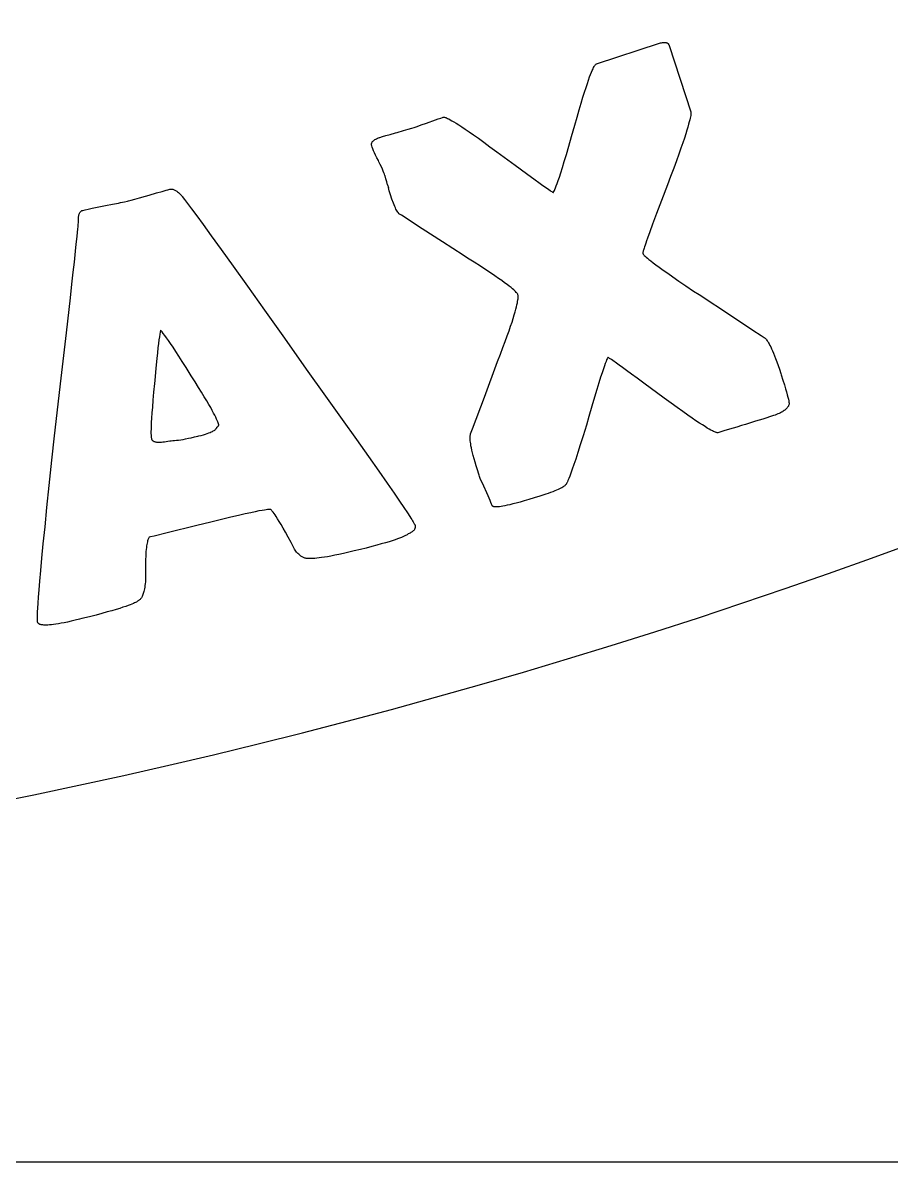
# Model space of a CAD drawing. Header units: inches. Extents: x -1316 to -504, y 751 to 1208.
# Drawn here: x -1045.91 to -1014.79, y 751.21 to 792.04 of the extents above; entities that cross this region are included whole.
import ezdxf

# ---------------------------------------------------------------- set-up
doc = ezdxf.new("R2010")
doc.units = ezdxf.units.IN
doc.header["$MEASUREMENT"] = 0
doc.linetypes.add('Continuous2', pattern=[0])
for name, color, linetype in [('68343 AND 68344 CARRIAGE AND ARM PLATE', 1, 'Continuous'), ('68351 TABLE', 1, 'Continuous'), ('STOCK OUTLINE', 1, 'Continuous')]:
    doc.layers.add(name, color=color, linetype=linetype)

msp = doc.modelspace()

# ---------------------------------------------------------------- linework, layer by layer
at = {"layer": '68343 AND 68344 CARRIAGE AND ARM PLATE', "color": 3, "linetype": 'Continuous2', "lineweight": -3, "true_color": 0x00ff00}
for p, q in [((-1025.355, 790.569), (-1023.097, 791.304)), ((-1023.097, 791.304), (-1023.06, 791.315)), ((-1023.06, 791.315), (-1023.026, 791.324)), ((-1023.026, 791.324), (-1022.996, 791.33)), ((-1022.996, 791.33), (-1022.967, 791.334)), ((-1022.967, 791.334), (-1022.942, 791.336)), ((-1022.942, 791.336), (-1022.918, 791.337)), ((-1022.918, 791.337), (-1022.897, 791.335)), ((-1022.897, 791.335), (-1022.877, 791.333)), ((-1022.877, 791.333), (-1022.859, 791.329)), ((-1022.859, 791.329), (-1022.843, 791.323)), ((-1022.843, 791.323), (-1022.828, 791.317)), ((-1022.828, 791.317), (-1022.815, 791.309)), ((-1022.815, 791.309), (-1022.803, 791.3)), ((-1022.803, 791.3), (-1022.791, 791.29)), ((-1022.791, 791.29), (-1022.781, 791.279)), ((-1022.781, 791.279), (-1022.772, 791.266)), ((-1022.772, 791.266), (-1022.764, 791.252)), ((-1022.764, 791.252), (-1022.757, 791.237)), ((-1022.757, 791.237), (-1022.751, 791.221)), ((-1022.751, 791.221), (-1021.979, 788.85)), ((-1025.506, 790.333), (-1025.481, 790.388)), ((-1025.481, 790.388), (-1025.459, 790.433)), ((-1025.459, 790.433), (-1025.439, 790.47)), ((-1025.439, 790.47), (-1025.422, 790.499)), ((-1025.422, 790.499), (-1025.406, 790.522)), ((-1025.406, 790.522), (-1025.393, 790.539)), ((-1025.393, 790.539), (-1025.381, 790.551)), ((-1025.381, 790.551), (-1025.37, 790.56)), ((-1025.37, 790.56), (-1025.361, 790.566)), ((-1025.361, 790.566), (-1025.355, 790.569)), ((-1025.683, 789.863), (-1025.64, 789.988)), ((-1025.64, 789.988), (-1025.601, 790.096)), ((-1025.601, 790.096), (-1025.566, 790.189)), ((-1025.566, 790.189), (-1025.535, 790.267)), ((-1025.535, 790.267), (-1025.506, 790.333)), ((-1025.841, 789.37), (-1025.784, 789.556)), ((-1025.784, 789.556), (-1025.731, 789.72)), ((-1025.731, 789.72), (-1025.683, 789.863)), ((-1025.974, 788.924), (-1025.905, 789.16)), ((-1025.905, 789.16), (-1025.841, 789.37)), ((-1026.05, 788.661), (-1025.974, 788.924)), ((-1021.981, 788.717), (-1021.988, 788.674)), ((-1021.976, 788.753), (-1021.981, 788.717)), ((-1021.979, 788.85), (-1021.976, 788.839)), ((-1021.976, 788.839), (-1021.974, 788.824)), ((-1021.974, 788.782), (-1021.976, 788.753)), ((-1021.974, 788.824), (-1021.973, 788.806)), ((-1021.973, 788.806), (-1021.974, 788.782)), ((-1031.884, 788.292), (-1031.779, 788.327)), ((-1031.779, 788.327), (-1031.637, 788.376)), ((-1031.637, 788.376), (-1031.449, 788.443)), ((-1031.449, 788.443), (-1031.13, 788.558)), ((-1031.13, 788.558), (-1031.024, 788.596)), ((-1031.024, 788.596), (-1030.937, 788.626)), ((-1030.937, 788.626), (-1030.872, 788.649)), ((-1030.872, 788.649), (-1030.846, 788.657)), ((-1030.846, 788.657), (-1030.838, 788.659)), ((-1030.838, 788.659), (-1030.828, 788.66)), ((-1030.828, 788.66), (-1030.816, 788.658)), ((-1030.816, 788.658), (-1030.8, 788.655)), ((-1030.8, 788.655), (-1030.78, 788.65)), ((-1030.78, 788.65), (-1030.756, 788.642)), ((-1030.756, 788.642), (-1030.726, 788.63)), ((-1030.726, 788.63), (-1030.69, 788.613)), ((-1030.69, 788.613), (-1030.647, 788.592)), ((-1030.647, 788.592), (-1030.596, 788.565)), ((-1030.596, 788.565), (-1030.536, 788.531)), ((-1030.536, 788.531), (-1030.466, 788.49)), ((-1030.466, 788.49), (-1030.385, 788.44)), ((-1030.385, 788.44), (-1030.292, 788.381)), ((-1030.292, 788.381), (-1030.184, 788.311)), ((-1030.184, 788.311), (-1030.062, 788.229)), ((-1026.249, 787.959), (-1026.133, 788.367)), ((-1026.133, 788.367), (-1026.05, 788.661)), ((-1022.082, 788.303), (-1022.117, 788.189)), ((-1022.054, 788.402), (-1022.082, 788.303)), ((-1022.031, 788.487), (-1022.054, 788.402)), ((-1022.012, 788.56), (-1022.031, 788.487)), ((-1021.998, 788.622), (-1022.012, 788.56)), ((-1021.988, 788.674), (-1021.998, 788.622)), ((-1033.238, 787.884), (-1033.205, 787.899)), ((-1033.205, 787.899), (-1033.169, 787.913)), ((-1033.169, 787.913), (-1033.128, 787.928)), ((-1033.128, 787.928), (-1033.116, 787.932)), ((-1033.116, 787.932), (-1033.025, 787.961)), ((-1033.025, 787.961), (-1032.905, 787.997)), ((-1032.905, 787.997), (-1032.751, 788.041)), ((-1032.751, 788.041), (-1032.558, 788.096)), ((-1032.558, 788.096), (-1032.497, 788.113)), ((-1032.497, 788.113), (-1032.276, 788.175)), ((-1032.276, 788.175), (-1032.103, 788.225)), ((-1032.103, 788.225), (-1031.972, 788.264)), ((-1031.972, 788.264), (-1031.884, 788.292)), ((-1030.062, 788.229), (-1029.923, 788.134)), ((-1029.923, 788.134), (-1029.766, 788.025)), ((-1029.766, 788.025), (-1029.59, 787.901)), ((-1029.59, 787.901), (-1029.393, 787.759)), ((-1026.348, 787.619), (-1026.249, 787.959)), ((-1022.207, 787.909), (-1022.264, 787.74)), ((-1022.158, 788.058), (-1022.207, 787.909)), ((-1022.117, 788.189), (-1022.158, 788.058)), ((-1033.417, 787.681), (-1033.416, 787.697)), ((-1033.415, 787.665), (-1033.417, 787.681)), ((-1033.416, 787.697), (-1033.414, 787.711)), ((-1033.413, 787.649), (-1033.415, 787.665)), ((-1033.414, 787.711), (-1033.411, 787.726)), ((-1033.408, 787.632), (-1033.413, 787.649)), ((-1033.411, 787.726), (-1033.405, 787.741)), ((-1033.406, 787.628), (-1033.408, 787.632)), ((-1033.389, 787.578), (-1033.406, 787.628)), ((-1033.405, 787.741), (-1033.398, 787.755)), ((-1033.398, 787.755), (-1033.39, 787.769)), ((-1033.39, 787.769), (-1033.379, 787.783)), ((-1033.367, 787.521), (-1033.389, 787.578)), ((-1033.379, 787.783), (-1033.367, 787.798)), ((-1033.367, 787.798), (-1033.352, 787.812)), ((-1033.341, 787.456), (-1033.367, 787.521)), ((-1033.352, 787.812), (-1033.335, 787.826)), ((-1033.335, 787.826), (-1033.315, 787.841)), ((-1033.315, 787.841), (-1033.293, 787.855)), ((-1033.293, 787.855), (-1033.267, 787.87)), ((-1033.267, 787.87), (-1033.238, 787.884)), ((-1029.393, 787.759), (-1029.172, 787.599)), ((-1029.172, 787.599), (-1028.928, 787.42)), ((-1026.435, 787.323), (-1026.348, 787.619)), ((-1022.33, 787.55), (-1022.405, 787.336)), ((-1022.264, 787.74), (-1022.33, 787.55)), ((-1033.308, 787.382), (-1033.341, 787.456)), ((-1033.27, 787.299), (-1033.308, 787.382)), ((-1033.225, 787.205), (-1033.27, 787.299)), ((-1033.172, 787.1), (-1033.225, 787.205)), ((-1033.15, 787.057), (-1033.172, 787.1)), ((-1028.928, 787.42), (-1028.275, 786.937)), ((-1026.511, 787.069), (-1026.435, 787.323)), ((-1022.492, 787.096), (-1022.59, 786.829)), ((-1022.405, 787.336), (-1022.492, 787.096)), ((-1033.102, 786.96), (-1033.15, 787.057)), ((-1033.061, 786.873), (-1033.102, 786.96)), ((-1033.026, 786.796), (-1033.061, 786.873)), ((-1032.997, 786.727), (-1033.026, 786.796)), ((-1032.972, 786.667), (-1032.997, 786.727)), ((-1032.952, 786.614), (-1032.972, 786.667)), ((-1028.275, 786.937), (-1027.862, 786.634)), ((-1026.686, 786.512), (-1026.636, 786.667)), ((-1026.636, 786.667), (-1026.578, 786.851)), ((-1026.578, 786.851), (-1026.511, 787.069)), ((-1022.59, 786.829), (-1022.701, 786.533)), ((-1032.936, 786.567), (-1032.952, 786.614)), ((-1032.936, 786.567), (-1032.93, 786.549)), ((-1032.899, 786.445), (-1032.93, 786.549)), ((-1032.869, 786.341), (-1032.899, 786.445)), ((-1032.841, 786.236), (-1032.869, 786.341)), ((-1027.862, 786.634), (-1027.549, 786.406)), ((-1027.549, 786.406), (-1027.428, 786.318)), ((-1027.428, 786.318), (-1027.324, 786.244)), ((-1026.798, 786.192), (-1026.766, 786.278)), ((-1026.766, 786.278), (-1026.729, 786.383)), ((-1026.729, 786.383), (-1026.686, 786.512)), ((-1022.701, 786.533), (-1022.813, 786.237)), ((-1041.519, 785.827), (-1041.383, 785.867)), ((-1041.383, 785.867), (-1041.125, 785.942)), ((-1041.125, 785.942), (-1040.925, 785.999)), ((-1040.925, 785.999), (-1040.771, 786.041)), ((-1040.771, 786.041), (-1040.715, 786.056)), ((-1040.715, 786.056), (-1040.647, 786.074)), ((-1040.647, 786.074), (-1040.629, 786.077)), ((-1040.629, 786.077), (-1040.61, 786.079)), ((-1040.61, 786.079), (-1040.592, 786.08)), ((-1040.592, 786.08), (-1040.572, 786.079)), ((-1040.572, 786.079), (-1040.553, 786.076)), ((-1040.553, 786.076), (-1040.532, 786.072)), ((-1040.532, 786.072), (-1040.511, 786.065)), ((-1040.511, 786.065), (-1040.49, 786.057)), ((-1040.49, 786.057), (-1040.467, 786.047)), ((-1040.467, 786.047), (-1040.444, 786.035)), ((-1040.444, 786.035), (-1040.419, 786.02)), ((-1040.419, 786.02), (-1040.394, 786.003)), ((-1040.394, 786.003), (-1040.367, 785.983)), ((-1040.367, 785.983), (-1040.34, 785.961)), ((-1040.34, 785.961), (-1040.311, 785.935)), ((-1040.311, 785.935), (-1040.281, 785.906)), ((-1040.281, 785.906), (-1040.25, 785.873)), ((-1040.25, 785.873), (-1040.217, 785.837)), ((-1032.841, 786.236), (-1032.815, 786.131)), ((-1032.78, 786.019), (-1032.815, 786.131)), ((-1032.733, 785.871), (-1032.78, 786.019)), ((-1032.684, 785.723), (-1032.733, 785.871)), ((-1027.324, 786.244), (-1027.176, 786.139)), ((-1027.176, 786.139), (-1027.113, 786.095)), ((-1027.113, 786.095), (-1027.062, 786.06)), ((-1027.062, 786.06), (-1027.02, 786.031)), ((-1027.02, 786.031), (-1026.988, 786.01)), ((-1026.988, 786.01), (-1026.962, 785.993)), ((-1026.962, 785.993), (-1026.943, 785.981)), ((-1026.943, 785.981), (-1026.928, 785.972)), ((-1026.928, 785.972), (-1026.918, 785.967)), ((-1026.918, 785.967), (-1026.911, 785.963)), ((-1026.911, 785.963), (-1026.906, 785.961)), ((-1026.906, 785.961), (-1026.904, 785.961)), ((-1026.904, 785.961), (-1026.902, 785.961)), ((-1026.902, 785.961), (-1026.892, 785.976)), ((-1026.892, 785.976), (-1026.879, 785.998)), ((-1026.879, 785.998), (-1026.864, 786.029)), ((-1026.864, 786.029), (-1026.846, 786.07)), ((-1026.846, 786.07), (-1026.824, 786.124)), ((-1026.824, 786.124), (-1026.798, 786.192)), ((-1022.813, 786.237), (-1023.03, 785.666)), ((-1043.244, 785.431), (-1043.013, 785.476)), ((-1043.013, 785.476), (-1042.95, 785.488)), ((-1042.95, 785.488), (-1042.694, 785.537)), ((-1042.694, 785.537), (-1042.489, 785.578)), ((-1042.489, 785.578), (-1042.408, 785.595)), ((-1042.408, 785.595), (-1042.266, 785.626)), ((-1042.266, 785.626), (-1042.16, 785.651)), ((-1042.16, 785.651), (-1042.128, 785.659)), ((-1042.128, 785.659), (-1042.028, 785.684)), ((-1042.028, 785.684), (-1041.897, 785.719)), ((-1041.897, 785.719), (-1041.73, 785.766)), ((-1041.73, 785.766), (-1041.519, 785.827)), ((-1040.217, 785.837), (-1040.197, 785.813)), ((-1040.197, 785.813), (-1040.116, 785.709)), ((-1040.116, 785.709), (-1040.008, 785.565)), ((-1040.008, 785.565), (-1039.865, 785.374)), ((-1032.634, 785.575), (-1032.684, 785.723)), ((-1032.609, 785.514), (-1032.634, 785.575)), ((-1032.586, 785.46), (-1032.609, 785.514)), ((-1032.564, 785.411), (-1032.586, 785.46)), ((-1023.03, 785.666), (-1023.205, 785.2)), ((-1043.92, 785.02), (-1043.917, 785.059)), ((-1043.917, 785.059), (-1043.913, 785.094)), ((-1043.913, 785.094), (-1043.908, 785.126)), ((-1043.908, 785.126), (-1043.901, 785.155)), ((-1043.901, 785.155), (-1043.894, 785.18)), ((-1043.894, 785.18), (-1043.885, 785.203)), ((-1043.885, 785.203), (-1043.876, 785.223)), ((-1043.876, 785.223), (-1043.867, 785.241)), ((-1043.867, 785.241), (-1043.856, 785.256)), ((-1043.856, 785.256), (-1043.845, 785.27)), ((-1043.845, 785.27), (-1043.834, 785.282)), ((-1043.834, 785.282), (-1043.822, 785.292)), ((-1043.822, 785.292), (-1043.809, 785.301)), ((-1043.809, 785.301), (-1043.795, 785.308)), ((-1043.795, 785.308), (-1043.781, 785.314)), ((-1043.781, 785.314), (-1043.767, 785.318)), ((-1043.767, 785.318), (-1043.684, 785.338)), ((-1043.684, 785.338), (-1043.572, 785.363)), ((-1043.572, 785.363), (-1043.428, 785.394)), ((-1043.428, 785.394), (-1043.244, 785.431)), ((-1039.865, 785.374), (-1039.681, 785.124)), ((-1039.681, 785.124), (-1039.449, 784.806)), ((-1032.542, 785.366), (-1032.564, 785.411)), ((-1032.52, 785.326), (-1032.542, 785.366)), ((-1032.498, 785.289), (-1032.52, 785.326)), ((-1032.477, 785.255), (-1032.498, 785.289)), ((-1032.456, 785.225), (-1032.477, 785.255)), ((-1032.435, 785.198), (-1032.456, 785.225)), ((-1032.345, 785.14), (-1032.435, 785.198)), ((-1031.608, 784.661), (-1032.345, 785.14)), ((-1023.205, 785.2), (-1023.345, 784.825)), ((-1043.952, 784.531), (-1043.941, 784.647)), ((-1043.941, 784.647), (-1043.932, 784.737)), ((-1043.932, 784.737), (-1043.926, 784.806)), ((-1043.926, 784.806), (-1043.921, 784.877)), ((-1043.922, 784.977), (-1043.92, 785.02)), ((-1043.922, 784.929), (-1043.922, 784.977)), ((-1043.921, 784.877), (-1043.922, 784.929)), ((-1039.449, 784.806), (-1039.16, 784.408)), ((-1030.87, 784.185), (-1031.608, 784.661)), ((-1023.345, 784.825), (-1023.445, 784.551)), ((-1043.986, 784.204), (-1043.967, 784.385)), ((-1043.967, 784.385), (-1043.952, 784.531)), ((-1039.16, 784.408), (-1038.806, 783.916)), ((-1023.562, 784.224), (-1023.59, 784.143)), ((-1023.53, 784.317), (-1023.562, 784.224)), ((-1023.445, 784.551), (-1023.53, 784.317)), ((-1044.066, 783.462), (-1044.009, 783.984)), ((-1044.009, 783.984), (-1043.986, 784.204)), ((-1038.806, 783.916), (-1038.377, 783.318)), ((-1030.131, 783.709), (-1030.87, 784.185)), ((-1023.695, 783.808), (-1023.697, 783.797)), ((-1023.692, 783.821), (-1023.695, 783.808)), ((-1023.688, 783.839), (-1023.692, 783.821)), ((-1023.682, 783.862), (-1023.688, 783.839)), ((-1023.674, 783.89), (-1023.682, 783.862)), ((-1023.663, 783.924), (-1023.674, 783.89)), ((-1023.65, 783.966), (-1023.663, 783.924)), ((-1023.634, 784.015), (-1023.65, 783.966)), ((-1023.614, 784.074), (-1023.634, 784.015)), ((-1023.59, 784.143), (-1023.614, 784.074)), ((-1044.106, 783.099), (-1044.066, 783.462)), ((-1029.974, 783.61), (-1030.131, 783.709)), ((-1029.734, 783.456), (-1029.974, 783.61)), ((-1029.518, 783.317), (-1029.734, 783.456)), ((-1023.698, 783.79), (-1023.699, 783.784)), ((-1023.699, 783.784), (-1023.699, 783.781)), ((-1023.699, 783.781), (-1023.698, 783.778)), ((-1023.697, 783.797), (-1023.698, 783.79)), ((-1023.698, 783.778), (-1023.694, 783.769)), ((-1023.694, 783.769), (-1023.688, 783.758)), ((-1023.688, 783.758), (-1023.678, 783.744)), ((-1023.678, 783.744), (-1023.663, 783.726)), ((-1023.663, 783.726), (-1023.642, 783.704)), ((-1023.642, 783.704), (-1023.615, 783.677)), ((-1023.615, 783.677), (-1023.579, 783.645)), ((-1023.579, 783.645), (-1023.534, 783.606)), ((-1023.534, 783.606), (-1023.478, 783.559)), ((-1023.478, 783.559), (-1023.409, 783.504)), ((-1023.409, 783.504), (-1023.325, 783.439)), ((-1023.325, 783.439), (-1023.225, 783.364)), ((-1044.154, 782.675), (-1044.106, 783.099)), ((-1038.377, 783.318), (-1037.864, 782.599)), ((-1029.325, 783.191), (-1029.518, 783.317)), ((-1029.153, 783.077), (-1029.325, 783.191)), ((-1029.001, 782.974), (-1029.153, 783.077)), ((-1023.225, 783.364), (-1023.106, 783.277)), ((-1023.106, 783.277), (-1022.966, 783.176)), ((-1022.966, 783.176), (-1022.804, 783.062)), ((-1022.804, 783.062), (-1022.616, 782.931)), ((-1044.209, 782.183), (-1044.154, 782.675)), ((-1037.864, 782.599), (-1037.254, 781.743)), ((-1028.867, 782.882), (-1029.001, 782.974)), ((-1028.75, 782.8), (-1028.867, 782.882)), ((-1028.648, 782.726), (-1028.75, 782.8)), ((-1028.56, 782.661), (-1028.648, 782.726)), ((-1028.484, 782.603), (-1028.56, 782.661)), ((-1028.419, 782.552), (-1028.484, 782.603)), ((-1022.616, 782.931), (-1022.4, 782.783)), ((-1022.4, 782.783), (-1022.154, 782.616)), ((-1022.154, 782.616), (-1021.875, 782.428)), ((-1044.352, 780.932), (-1044.209, 782.183)), ((-1028.365, 782.507), (-1028.419, 782.552)), ((-1028.32, 782.468), (-1028.365, 782.507)), ((-1028.283, 782.434), (-1028.32, 782.468)), ((-1028.253, 782.405), (-1028.283, 782.434)), ((-1028.229, 782.38), (-1028.253, 782.405)), ((-1028.211, 782.358), (-1028.229, 782.38)), ((-1028.196, 782.34), (-1028.211, 782.358)), ((-1028.186, 782.324), (-1028.196, 782.34)), ((-1028.179, 782.311), (-1028.186, 782.324)), ((-1028.175, 782.3), (-1028.179, 782.311)), ((-1028.171, 782.287), (-1028.175, 782.3)), ((-1028.168, 782.269), (-1028.171, 782.287)), ((-1028.165, 782.246), (-1028.168, 782.269)), ((-1028.168, 782.151), (-1028.165, 782.188)), ((-1028.164, 782.22), (-1028.165, 782.246)), ((-1028.165, 782.188), (-1028.164, 782.22)), ((-1021.875, 782.428), (-1021.682, 782.3)), ((-1021.682, 782.3), (-1020.517, 781.535)), ((-1028.271, 781.677), (-1028.245, 781.773)), ((-1028.245, 781.773), (-1028.223, 781.858)), ((-1028.223, 781.858), (-1028.205, 781.933)), ((-1028.205, 781.933), (-1028.191, 781.999)), ((-1028.191, 781.999), (-1028.181, 782.057)), ((-1028.181, 782.057), (-1028.173, 782.107)), ((-1028.173, 782.107), (-1028.168, 782.151)), ((-1037.254, 781.743), (-1036.537, 780.733)), ((-1028.383, 781.314), (-1028.34, 781.448)), ((-1028.34, 781.448), (-1028.303, 781.569)), ((-1028.303, 781.569), (-1028.271, 781.677)), ((-1020.517, 781.535), (-1019.75, 781.031)), ((-1040.989, 780.959), (-1041.003, 780.88)), ((-1040.976, 781.025), (-1040.989, 780.959)), ((-1040.965, 781.012), (-1040.976, 781.025)), ((-1040.924, 780.964), (-1040.965, 781.012)), ((-1040.878, 780.905), (-1040.924, 780.964)), ((-1028.554, 780.82), (-1028.49, 781.001)), ((-1028.49, 781.001), (-1028.433, 781.166)), ((-1028.433, 781.166), (-1028.383, 781.314)), ((-1019.75, 781.031), (-1019.459, 780.839)), ((-1044.539, 779.306), (-1044.352, 780.932)), ((-1041.053, 780.543), (-1041.071, 780.39)), ((-1041.035, 780.674), (-1041.053, 780.543)), ((-1041.019, 780.786), (-1041.035, 780.674)), ((-1041.003, 780.88), (-1041.019, 780.786)), ((-1040.825, 780.835), (-1040.878, 780.905)), ((-1040.764, 780.752), (-1040.825, 780.835)), ((-1040.695, 780.655), (-1040.764, 780.752)), ((-1040.617, 780.542), (-1040.695, 780.655)), ((-1040.529, 780.412), (-1040.617, 780.542)), ((-1036.537, 780.733), (-1035.756, 779.63)), ((-1028.708, 780.404), (-1028.626, 780.621)), ((-1028.626, 780.621), (-1028.554, 780.82)), ((-1019.459, 780.839), (-1019.379, 780.786)), ((-1019.379, 780.786), (-1019.344, 780.762)), ((-1019.344, 780.762), (-1019.33, 780.751)), ((-1019.33, 780.751), (-1019.314, 780.738)), ((-1019.314, 780.738), (-1019.298, 780.721)), ((-1019.298, 780.721), (-1019.28, 780.701)), ((-1019.28, 780.701), (-1019.261, 780.677)), ((-1019.261, 780.677), (-1019.24, 780.649)), ((-1019.24, 780.649), (-1019.219, 780.616)), ((-1019.219, 780.616), (-1019.195, 780.577)), ((-1019.195, 780.577), (-1019.17, 780.532)), ((-1041.091, 780.214), (-1041.113, 780.012)), ((-1041.071, 780.39), (-1041.091, 780.214)), ((-1040.43, 780.262), (-1040.529, 780.412)), ((-1040.32, 780.092), (-1040.43, 780.262)), ((-1028.899, 779.906), (-1028.799, 780.165)), ((-1028.799, 780.165), (-1028.708, 780.404)), ((-1019.17, 780.532), (-1019.143, 780.481)), ((-1019.143, 780.481), (-1019.114, 780.423)), ((-1019.114, 780.423), (-1019.083, 780.358)), ((-1019.083, 780.358), (-1019.05, 780.284)), ((-1019.05, 780.284), (-1019.015, 780.201)), ((-1019.015, 780.201), (-1018.978, 780.108)), ((-1041.136, 779.781), (-1041.16, 779.519)), ((-1041.113, 780.012), (-1041.136, 779.781)), ((-1040.198, 779.9), (-1040.32, 780.092)), ((-1040.062, 779.683), (-1040.198, 779.9)), ((-1029.374, 778.63), (-1028.899, 779.906)), ((-1025.072, 779.747), (-1025.11, 779.637)), ((-1025.04, 779.835), (-1025.072, 779.747)), ((-1025.013, 779.905), (-1025.04, 779.835)), ((-1024.992, 779.958), (-1025.013, 779.905)), ((-1024.974, 779.998), (-1024.992, 779.958)), ((-1024.96, 780.027), (-1024.974, 779.998)), ((-1024.948, 780.048), (-1024.96, 780.027)), ((-1024.946, 780.047), (-1024.948, 780.048)), ((-1024.944, 780.046), (-1024.946, 780.047)), ((-1024.938, 780.043), (-1024.944, 780.046)), ((-1024.928, 780.038), (-1024.938, 780.043)), ((-1024.914, 780.029), (-1024.928, 780.038)), ((-1024.893, 780.015), (-1024.914, 780.029)), ((-1024.863, 779.996), (-1024.893, 780.015)), ((-1024.824, 779.969), (-1024.863, 779.996)), ((-1024.772, 779.933), (-1024.824, 779.969)), ((-1024.642, 779.84), (-1024.772, 779.933)), ((-1024.543, 779.77), (-1024.642, 779.84)), ((-1024.423, 779.683), (-1024.543, 779.77)), ((-1018.978, 780.108), (-1018.938, 780.005)), ((-1018.938, 780.005), (-1018.896, 779.891)), ((-1018.896, 779.891), (-1018.851, 779.765)), ((-1018.851, 779.765), (-1018.803, 779.626)), ((-1041.16, 779.519), (-1041.185, 779.223)), ((-1039.918, 779.45), (-1040.062, 779.683)), ((-1039.877, 779.387), (-1039.918, 779.45)), ((-1039.74, 779.172), (-1039.877, 779.387)), ((-1035.756, 779.63), (-1035.064, 778.662)), ((-1025.208, 779.337), (-1025.27, 779.14)), ((-1025.155, 779.502), (-1025.208, 779.337)), ((-1025.11, 779.637), (-1025.155, 779.502)), ((-1024.277, 779.578), (-1024.423, 779.683)), ((-1024.104, 779.452), (-1024.277, 779.578)), ((-1023.9, 779.302), (-1024.104, 779.452)), ((-1018.803, 779.626), (-1018.752, 779.474)), ((-1018.752, 779.474), (-1018.735, 779.424)), ((-1018.735, 779.424), (-1018.674, 779.232)), ((-1044.779, 777.238), (-1044.539, 779.306)), ((-1041.194, 779.119), (-1041.225, 778.798)), ((-1041.185, 779.223), (-1041.194, 779.119)), ((-1039.617, 778.977), (-1039.74, 779.172)), ((-1039.507, 778.8), (-1039.617, 778.977)), ((-1025.27, 779.14), (-1025.342, 778.905)), ((-1023.66, 779.127), (-1023.9, 779.302)), ((-1022.929, 778.588), (-1023.66, 779.127)), ((-1018.674, 779.232), (-1018.622, 779.067)), ((-1018.622, 779.067), (-1018.58, 778.925)), ((-1018.58, 778.925), (-1018.547, 778.81)), ((-1041.25, 778.517), (-1041.271, 778.272)), ((-1041.225, 778.798), (-1041.25, 778.517)), ((-1039.409, 778.64), (-1039.507, 778.8)), ((-1039.323, 778.496), (-1039.409, 778.64)), ((-1035.064, 778.662), (-1034.467, 777.825)), ((-1029.797, 777.493), (-1029.374, 778.63)), ((-1025.425, 778.628), (-1025.52, 778.305)), ((-1025.342, 778.905), (-1025.425, 778.628)), ((-1022.683, 778.408), (-1022.929, 778.588)), ((-1018.547, 778.81), (-1018.519, 778.707)), ((-1018.519, 778.707), (-1018.497, 778.621)), ((-1018.497, 778.621), (-1018.481, 778.55)), ((-1018.481, 778.55), (-1018.469, 778.492)), ((-1041.271, 778.272), (-1041.287, 778.06)), ((-1039.247, 778.367), (-1039.323, 778.496)), ((-1039.181, 778.251), (-1039.247, 778.367)), ((-1039.124, 778.148), (-1039.181, 778.251)), ((-1039.075, 778.056), (-1039.124, 778.148)), ((-1025.52, 778.305), (-1025.629, 777.931)), ((-1022.462, 778.249), (-1022.683, 778.408)), ((-1022.264, 778.108), (-1022.462, 778.249)), ((-1022.087, 777.983), (-1022.264, 778.108)), ((-1018.693, 778.104), (-1018.728, 778.084)), ((-1018.661, 778.124), (-1018.693, 778.104)), ((-1018.632, 778.144), (-1018.661, 778.124)), ((-1018.605, 778.164), (-1018.632, 778.144)), ((-1018.581, 778.184), (-1018.605, 778.164)), ((-1018.559, 778.205), (-1018.581, 778.184)), ((-1018.539, 778.225), (-1018.559, 778.205)), ((-1018.521, 778.245), (-1018.539, 778.225)), ((-1018.506, 778.266), (-1018.521, 778.245)), ((-1018.492, 778.286), (-1018.506, 778.266)), ((-1018.48, 778.307), (-1018.492, 778.286)), ((-1018.47, 778.328), (-1018.48, 778.307)), ((-1018.461, 778.349), (-1018.47, 778.328)), ((-1018.469, 778.492), (-1018.461, 778.445)), ((-1018.461, 778.445), (-1018.456, 778.408)), ((-1018.454, 778.37), (-1018.461, 778.349)), ((-1018.456, 778.408), (-1018.454, 778.38)), ((-1018.454, 778.38), (-1018.454, 778.37)), ((-1041.309, 777.723), (-1041.315, 777.592)), ((-1041.3, 777.878), (-1041.309, 777.723)), ((-1041.287, 778.06), (-1041.3, 777.878)), ((-1039.033, 777.976), (-1039.075, 778.056)), ((-1038.998, 777.905), (-1039.033, 777.976)), ((-1038.969, 777.842), (-1038.998, 777.905)), ((-1038.945, 777.788), (-1038.969, 777.842)), ((-1038.926, 777.741), (-1038.945, 777.788)), ((-1038.912, 777.701), (-1038.926, 777.741)), ((-1038.9, 777.667), (-1038.912, 777.701)), ((-1034.467, 777.825), (-1033.956, 777.106)), ((-1025.629, 777.931), (-1025.719, 777.618)), ((-1021.93, 777.874), (-1022.087, 777.983)), ((-1021.791, 777.779), (-1021.93, 777.874)), ((-1021.668, 777.698), (-1021.791, 777.779)), ((-1021.56, 777.628), (-1021.668, 777.698)), ((-1019.805, 777.714), (-1019.91, 777.68)), ((-1019.657, 777.76), (-1019.805, 777.714)), ((-1019.393, 777.842), (-1019.657, 777.76)), ((-1019.01, 777.966), (-1019.393, 777.842)), ((-1018.955, 777.985), (-1019.01, 777.966)), ((-1018.902, 778.004), (-1018.955, 777.985)), ((-1018.853, 778.024), (-1018.902, 778.004)), ((-1018.808, 778.044), (-1018.853, 778.024)), ((-1018.767, 778.064), (-1018.808, 778.044)), ((-1018.728, 778.084), (-1018.767, 778.064)), ((-1041.319, 777.482), (-1041.32, 777.392)), ((-1041.32, 777.392), (-1041.32, 777.318)), ((-1041.32, 777.318), (-1041.318, 777.259)), ((-1041.315, 777.592), (-1041.319, 777.482)), ((-1039.521, 777.257), (-1039.441, 777.279)), ((-1039.441, 777.279), (-1039.37, 777.301)), ((-1039.37, 777.301), (-1039.306, 777.321)), ((-1039.306, 777.321), (-1039.25, 777.341)), ((-1039.25, 777.341), (-1039.201, 777.36)), ((-1039.201, 777.36), (-1039.158, 777.379)), ((-1039.158, 777.379), (-1039.121, 777.397)), ((-1039.121, 777.397), (-1039.089, 777.414)), ((-1039.089, 777.414), (-1039.062, 777.43)), ((-1039.062, 777.43), (-1039.038, 777.445)), ((-1039.038, 777.445), (-1039.019, 777.46)), ((-1039.019, 777.46), (-1039.003, 777.474)), ((-1039.003, 777.474), (-1038.99, 777.488)), ((-1038.99, 777.488), (-1038.98, 777.501)), ((-1038.98, 777.501), (-1038.972, 777.514)), ((-1038.972, 777.514), (-1038.966, 777.526)), ((-1038.966, 777.526), (-1038.963, 777.538)), ((-1038.963, 777.538), (-1038.96, 777.549)), ((-1038.96, 777.554), (-1038.94, 777.565)), ((-1038.96, 777.549), (-1038.96, 777.554)), ((-1038.94, 777.565), (-1038.925, 777.576)), ((-1038.925, 777.576), (-1038.913, 777.586)), ((-1038.913, 777.586), (-1038.904, 777.596)), ((-1038.904, 777.596), (-1038.898, 777.605)), ((-1038.892, 777.638), (-1038.9, 777.667)), ((-1038.898, 777.605), (-1038.894, 777.613)), ((-1038.894, 777.613), (-1038.891, 777.621)), ((-1038.892, 777.637), (-1038.892, 777.638)), ((-1038.891, 777.629), (-1038.892, 777.637)), ((-1038.891, 777.621), (-1038.891, 777.629)), ((-1029.88, 777.249), (-1029.876, 777.274)), ((-1029.876, 777.274), (-1029.871, 777.294)), ((-1029.871, 777.294), (-1029.866, 777.31)), ((-1029.866, 777.31), (-1029.797, 777.493)), ((-1025.719, 777.618), (-1025.834, 777.244)), ((-1021.466, 777.568), (-1021.56, 777.628)), ((-1021.385, 777.518), (-1021.466, 777.568)), ((-1021.314, 777.477), (-1021.385, 777.518)), ((-1021.254, 777.443), (-1021.314, 777.477)), ((-1021.203, 777.416), (-1021.254, 777.443)), ((-1021.16, 777.395), (-1021.203, 777.416)), ((-1021.124, 777.379), (-1021.16, 777.395)), ((-1021.094, 777.367), (-1021.124, 777.379)), ((-1021.07, 777.358), (-1021.094, 777.367)), ((-1021.05, 777.353), (-1021.07, 777.358)), ((-1021.034, 777.35), (-1021.05, 777.353)), ((-1021.022, 777.349), (-1021.034, 777.35)), ((-1021.012, 777.349), (-1021.022, 777.349)), ((-1021.004, 777.351), (-1021.012, 777.349)), ((-1020.933, 777.374), (-1021.004, 777.351)), ((-1020.791, 777.417), (-1020.933, 777.374)), ((-1020.677, 777.451), (-1020.791, 777.417)), ((-1020.458, 777.515), (-1020.677, 777.451)), ((-1020.332, 777.551), (-1020.458, 777.515)), ((-1020.155, 777.604), (-1020.332, 777.551)), ((-1020.016, 777.646), (-1020.155, 777.604)), ((-1019.91, 777.68), (-1020.016, 777.646)), ((-1044.871, 776.371), (-1044.779, 777.238)), ((-1041.318, 777.259), (-1041.315, 777.213)), ((-1041.315, 777.213), (-1041.311, 777.177)), ((-1041.311, 777.177), (-1041.306, 777.15)), ((-1041.306, 777.15), (-1041.304, 777.138)), ((-1041.304, 777.138), (-1041.299, 777.124)), ((-1041.299, 777.124), (-1041.294, 777.11)), ((-1041.294, 777.11), (-1041.286, 777.098)), ((-1041.286, 777.098), (-1041.278, 777.086)), ((-1041.278, 777.086), (-1041.268, 777.076)), ((-1041.268, 777.076), (-1041.257, 777.065)), ((-1041.257, 777.065), (-1041.244, 777.056)), ((-1041.244, 777.056), (-1041.229, 777.048)), ((-1041.229, 777.048), (-1041.213, 777.04)), ((-1041.213, 777.04), (-1041.194, 777.033)), ((-1041.194, 777.033), (-1041.173, 777.027)), ((-1041.173, 777.027), (-1041.149, 777.021)), ((-1041.149, 777.021), (-1041.123, 777.017)), ((-1041.123, 777.017), (-1041.093, 777.014)), ((-1041.093, 777.014), (-1041.061, 777.013)), ((-1041.061, 777.013), (-1041.024, 777.012)), ((-1041.024, 777.012), (-1040.984, 777.014)), ((-1040.984, 777.014), (-1040.94, 777.017)), ((-1040.94, 777.017), (-1040.891, 777.022)), ((-1040.891, 777.022), (-1040.838, 777.029)), ((-1040.838, 777.029), (-1040.779, 777.039)), ((-1040.779, 777.039), (-1040.715, 777.051)), ((-1040.715, 777.051), (-1040.646, 777.065)), ((-1040.646, 777.065), (-1040.593, 777.066)), ((-1040.593, 777.066), (-1040.537, 777.069)), ((-1040.537, 777.069), (-1040.475, 777.074)), ((-1040.475, 777.074), (-1040.408, 777.08)), ((-1040.408, 777.08), (-1040.335, 777.089)), ((-1040.335, 777.089), (-1040.256, 777.1)), ((-1040.256, 777.1), (-1040.171, 777.114)), ((-1040.171, 777.114), (-1040.08, 777.13)), ((-1040.08, 777.13), (-1039.981, 777.15)), ((-1039.981, 777.15), (-1039.875, 777.172)), ((-1039.875, 777.172), (-1039.761, 777.198)), ((-1039.761, 777.198), (-1039.639, 777.227)), ((-1039.639, 777.227), (-1039.61, 777.234)), ((-1039.61, 777.234), (-1039.521, 777.257)), ((-1033.956, 777.106), (-1033.524, 776.494)), ((-1029.885, 777.189), (-1029.883, 777.221)), ((-1029.885, 777.152), (-1029.885, 777.189)), ((-1029.883, 777.11), (-1029.885, 777.152)), ((-1029.883, 777.221), (-1029.88, 777.249)), ((-1029.879, 777.063), (-1029.883, 777.11)), ((-1029.873, 777.009), (-1029.879, 777.063)), ((-1029.864, 776.949), (-1029.873, 777.009)), ((-1029.853, 776.882), (-1029.864, 776.949)), ((-1029.838, 776.808), (-1029.853, 776.882)), ((-1025.936, 776.92), (-1026.024, 776.642)), ((-1025.834, 777.244), (-1025.936, 776.92)), ((-1033.524, 776.494), (-1033.16, 775.977)), ((-1029.821, 776.725), (-1029.838, 776.808)), ((-1029.799, 776.633), (-1029.821, 776.725)), ((-1029.774, 776.532), (-1029.799, 776.633)), ((-1029.744, 776.421), (-1029.774, 776.532)), ((-1026.024, 776.642), (-1026.101, 776.407)), ((-1044.966, 775.464), (-1044.871, 776.371)), ((-1029.709, 776.299), (-1029.744, 776.421)), ((-1029.67, 776.165), (-1029.709, 776.299)), ((-1029.625, 776.02), (-1029.67, 776.165)), ((-1026.168, 776.208), (-1026.225, 776.043)), ((-1026.101, 776.407), (-1026.168, 776.208)), ((-1033.16, 775.977), (-1032.859, 775.546)), ((-1029.574, 775.861), (-1029.625, 776.02)), ((-1029.565, 775.836), (-1029.574, 775.861)), ((-1029.545, 775.779), (-1029.565, 775.836)), ((-1029.519, 775.712), (-1029.545, 775.779)), ((-1029.486, 775.632), (-1029.519, 775.712)), ((-1026.377, 775.641), (-1026.4, 775.588)), ((-1026.348, 775.709), (-1026.377, 775.641)), ((-1026.314, 775.797), (-1026.348, 775.709)), ((-1026.273, 775.907), (-1026.314, 775.797)), ((-1026.225, 776.043), (-1026.273, 775.907)), ((-1045.048, 774.669), (-1044.966, 775.464)), ((-1032.859, 775.546), (-1032.612, 775.19)), ((-1029.445, 775.54), (-1029.486, 775.632)), ((-1029.396, 775.432), (-1029.445, 775.54)), ((-1029.285, 775.196), (-1029.396, 775.432)), ((-1026.923, 775.235), (-1027.004, 775.206)), ((-1026.851, 775.263), (-1026.923, 775.235)), ((-1026.787, 775.289), (-1026.851, 775.263)), ((-1026.731, 775.314), (-1026.787, 775.289)), ((-1026.681, 775.338), (-1026.731, 775.314)), ((-1026.637, 775.36), (-1026.681, 775.338)), ((-1026.599, 775.381), (-1026.637, 775.36)), ((-1026.566, 775.401), (-1026.599, 775.381)), ((-1026.538, 775.419), (-1026.566, 775.401)), ((-1026.515, 775.437), (-1026.538, 775.419)), ((-1026.495, 775.453), (-1026.515, 775.437)), ((-1026.478, 775.469), (-1026.495, 775.453)), ((-1026.464, 775.483), (-1026.478, 775.469)), ((-1026.459, 775.488), (-1026.464, 775.483)), ((-1026.455, 775.492), (-1026.459, 775.488)), ((-1026.45, 775.497), (-1026.455, 775.492)), ((-1026.445, 775.504), (-1026.45, 775.497)), ((-1026.44, 775.513), (-1026.445, 775.504)), ((-1026.434, 775.523), (-1026.44, 775.513)), ((-1026.427, 775.535), (-1026.434, 775.523)), ((-1026.419, 775.55), (-1026.427, 775.535)), ((-1026.41, 775.568), (-1026.419, 775.55)), ((-1026.4, 775.588), (-1026.41, 775.568)), ((-1032.612, 775.19), (-1032.413, 774.9)), ((-1032.413, 774.9), (-1032.255, 774.668)), ((-1029.238, 775.093), (-1029.285, 775.196)), ((-1029.199, 775.003), (-1029.238, 775.093)), ((-1029.166, 774.924), (-1029.199, 775.003)), ((-1029.138, 774.855), (-1029.166, 774.924)), ((-1029.116, 774.795), (-1029.138, 774.855)), ((-1028.229, 774.83), (-1028.35, 774.799)), ((-1028.094, 774.867), (-1028.229, 774.83)), ((-1027.943, 774.909), (-1028.094, 774.867)), ((-1027.777, 774.959), (-1027.943, 774.909)), ((-1027.592, 775.015), (-1027.777, 774.959)), ((-1027.389, 775.079), (-1027.592, 775.015)), ((-1027.166, 775.15), (-1027.389, 775.079)), ((-1027.093, 775.174), (-1027.166, 775.15)), ((-1027.004, 775.206), (-1027.093, 775.174)), ((-1045.118, 773.974), (-1045.048, 774.669)), ((-1037.944, 774.442), (-1038.181, 774.388)), ((-1037.746, 774.486), (-1037.944, 774.442)), ((-1037.583, 774.52), (-1037.746, 774.486)), ((-1037.45, 774.547), (-1037.583, 774.52)), ((-1037.342, 774.567), (-1037.45, 774.547)), ((-1037.257, 774.582), (-1037.342, 774.567)), ((-1037.191, 774.592), (-1037.257, 774.582)), ((-1037.141, 774.598), (-1037.191, 774.592)), ((-1037.103, 774.602), (-1037.141, 774.598)), ((-1037.076, 774.603), (-1037.103, 774.602)), ((-1037.057, 774.603), (-1037.076, 774.603)), ((-1037.045, 774.602), (-1037.057, 774.603)), ((-1037.04, 774.6), (-1037.045, 774.602)), ((-1037.031, 774.595), (-1037.04, 774.6)), ((-1037.019, 774.587), (-1037.031, 774.595)), ((-1037.004, 774.575), (-1037.019, 774.587)), ((-1036.986, 774.557), (-1037.004, 774.575)), ((-1036.965, 774.533), (-1036.986, 774.557)), ((-1036.939, 774.501), (-1036.965, 774.533)), ((-1036.908, 774.46), (-1036.939, 774.501)), ((-1036.872, 774.409), (-1036.908, 774.46)), ((-1032.255, 774.668), (-1032.133, 774.485)), ((-1032.133, 774.485), (-1032.04, 774.344)), ((-1029.098, 774.743), (-1029.116, 774.795)), ((-1029.095, 774.736), (-1029.098, 774.743)), ((-1029.091, 774.729), (-1029.095, 774.736)), ((-1029.084, 774.722), (-1029.091, 774.729)), ((-1029.076, 774.715), (-1029.084, 774.722)), ((-1029.065, 774.71), (-1029.076, 774.715)), ((-1029.051, 774.704), (-1029.065, 774.71)), ((-1029.034, 774.7), (-1029.051, 774.704)), ((-1029.013, 774.696), (-1029.034, 774.7)), ((-1028.989, 774.694), (-1029.013, 774.696)), ((-1028.959, 774.693), (-1028.989, 774.694)), ((-1028.923, 774.694), (-1028.959, 774.693)), ((-1028.882, 774.696), (-1028.923, 774.694)), ((-1028.833, 774.701), (-1028.882, 774.696)), ((-1028.777, 774.709), (-1028.833, 774.701)), ((-1028.712, 774.719), (-1028.777, 774.709)), ((-1028.638, 774.733), (-1028.712, 774.719)), ((-1028.553, 774.751), (-1028.638, 774.733)), ((-1028.457, 774.772), (-1028.553, 774.751)), ((-1028.35, 774.799), (-1028.457, 774.772)), ((-1039.679, 774.027), (-1040.74, 773.764)), ((-1039.176, 774.151), (-1039.679, 774.027)), ((-1038.791, 774.244), (-1039.176, 774.151)), ((-1038.462, 774.323), (-1038.791, 774.244)), ((-1038.181, 774.388), (-1038.462, 774.323)), ((-1036.83, 774.345), (-1036.872, 774.409)), ((-1036.781, 774.268), (-1036.83, 774.345)), ((-1036.725, 774.176), (-1036.781, 774.268)), ((-1036.66, 774.066), (-1036.725, 774.176)), ((-1036.586, 773.936), (-1036.66, 774.066)), ((-1032.04, 774.344), (-1032.004, 774.289)), ((-1032.004, 774.289), (-1031.974, 774.241)), ((-1031.974, 774.241), (-1031.948, 774.199)), ((-1031.948, 774.199), (-1031.927, 774.164)), ((-1031.927, 774.164), (-1031.91, 774.135)), ((-1031.91, 774.135), (-1031.896, 774.111)), ((-1031.896, 774.111), (-1031.884, 774.09)), ((-1031.884, 774.09), (-1031.876, 774.074)), ((-1031.876, 774.074), (-1031.869, 774.061)), ((-1031.869, 774.061), (-1031.865, 774.051)), ((-1031.865, 774.051), (-1031.861, 774.043)), ((-1031.861, 774.043), (-1031.859, 774.035)), ((-1031.859, 774.035), (-1031.855, 774.015)), ((-1031.855, 774.015), (-1031.853, 773.997)), ((-1045.178, 773.372), (-1045.118, 773.974)), ((-1041.389, 773.604), (-1041.4, 773.586)), ((-1041.333, 773.618), (-1041.389, 773.604)), ((-1041.206, 773.649), (-1041.333, 773.618)), ((-1040.74, 773.764), (-1041.206, 773.649)), ((-1036.501, 773.786), (-1036.586, 773.936)), ((-1036.406, 773.612), (-1036.501, 773.786)), ((-1036.298, 773.412), (-1036.406, 773.612)), ((-1032.29, 773.622), (-1032.346, 773.599)), ((-1032.242, 773.643), (-1032.29, 773.622)), ((-1032.201, 773.663), (-1032.242, 773.643)), ((-1032.168, 773.68), (-1032.201, 773.663)), ((-1032.14, 773.697), (-1032.168, 773.68)), ((-1032.118, 773.711), (-1032.14, 773.697)), ((-1032.1, 773.725), (-1032.118, 773.711)), ((-1032.065, 773.74), (-1032.1, 773.725)), ((-1032.1, 773.725), (-1032.1, 773.725)), ((-1032.034, 773.756), (-1032.065, 773.74)), ((-1032.006, 773.771), (-1032.034, 773.756)), ((-1031.981, 773.787), (-1032.006, 773.771)), ((-1031.959, 773.802), (-1031.981, 773.787)), ((-1031.939, 773.818), (-1031.959, 773.802)), ((-1031.922, 773.834), (-1031.939, 773.818)), ((-1031.907, 773.849), (-1031.922, 773.834)), ((-1031.894, 773.865), (-1031.907, 773.849)), ((-1031.883, 773.881), (-1031.894, 773.865)), ((-1031.874, 773.897), (-1031.883, 773.881)), ((-1031.866, 773.912), (-1031.874, 773.897)), ((-1031.86, 773.929), (-1031.866, 773.912)), ((-1031.856, 773.945), (-1031.86, 773.929)), ((-1031.853, 773.962), (-1031.856, 773.945)), ((-1031.853, 773.997), (-1031.852, 773.979)), ((-1031.852, 773.979), (-1031.853, 773.962)), ((-1045.228, 772.854), (-1045.178, 773.372)), ((-1041.486, 773.237), (-1041.494, 773.169)), ((-1041.478, 773.297), (-1041.486, 773.237)), ((-1041.47, 773.351), (-1041.478, 773.297)), ((-1041.461, 773.399), (-1041.47, 773.351)), ((-1041.451, 773.442), (-1041.461, 773.399)), ((-1041.441, 773.479), (-1041.451, 773.442)), ((-1041.431, 773.512), (-1041.441, 773.479)), ((-1041.421, 773.54), (-1041.431, 773.512)), ((-1041.41, 773.565), (-1041.421, 773.54)), ((-1041.4, 773.586), (-1041.41, 773.565)), ((-1036.177, 773.184), (-1036.298, 773.412)), ((-1033.614, 773.22), (-1033.816, 773.169)), ((-1033.412, 773.272), (-1033.614, 773.22)), ((-1033.229, 773.321), (-1033.412, 773.272)), ((-1033.066, 773.366), (-1033.229, 773.321)), ((-1032.921, 773.408), (-1033.066, 773.366)), ((-1032.791, 773.447), (-1032.921, 773.408)), ((-1032.677, 773.482), (-1032.791, 773.447)), ((-1032.576, 773.515), (-1032.677, 773.482)), ((-1032.488, 773.545), (-1032.576, 773.515)), ((-1032.412, 773.573), (-1032.488, 773.545)), ((-1032.346, 773.599), (-1032.412, 773.573)), ((-1045.269, 772.411), (-1045.228, 772.854)), ((-1041.513, 772.818), (-1041.515, 772.707)), ((-1041.51, 772.919), (-1041.513, 772.818)), ((-1041.505, 773.011), (-1041.51, 772.919)), ((-1041.5, 773.094), (-1041.505, 773.011)), ((-1041.494, 773.169), (-1041.5, 773.094)), ((-1036.152, 773.145), (-1036.177, 773.184)), ((-1036.127, 773.11), (-1036.152, 773.145)), ((-1036.102, 773.077), (-1036.127, 773.11)), ((-1036.077, 773.047), (-1036.102, 773.077)), ((-1036.053, 773.019), (-1036.077, 773.047)), ((-1036.028, 772.994), (-1036.053, 773.019)), ((-1036.004, 772.971), (-1036.028, 772.994)), ((-1035.979, 772.951), (-1036.004, 772.971)), ((-1035.955, 772.932), (-1035.979, 772.951)), ((-1035.93, 772.915), (-1035.955, 772.932)), ((-1035.906, 772.9), (-1035.93, 772.915)), ((-1035.881, 772.887), (-1035.906, 772.9)), ((-1035.856, 772.875), (-1035.881, 772.887)), ((-1035.832, 772.866), (-1035.856, 772.875)), ((-1035.807, 772.858), (-1035.832, 772.866)), ((-1035.781, 772.851), (-1035.807, 772.858)), ((-1035.756, 772.846), (-1035.781, 772.851)), ((-1035.73, 772.843), (-1035.756, 772.846)), ((-1035.704, 772.841), (-1035.73, 772.843)), ((-1035.678, 772.841), (-1035.704, 772.841)), ((-1035.651, 772.842), (-1035.678, 772.841)), ((-1035.612, 772.841), (-1035.651, 772.842)), ((-1035.564, 772.841), (-1035.612, 772.841)), ((-1035.51, 772.844), (-1035.564, 772.841)), ((-1035.448, 772.848), (-1035.51, 772.844)), ((-1035.377, 772.854), (-1035.448, 772.848)), ((-1035.298, 772.863), (-1035.377, 772.854)), ((-1035.208, 772.875), (-1035.298, 772.863)), ((-1035.108, 772.891), (-1035.208, 772.875)), ((-1034.996, 772.91), (-1035.108, 772.891)), ((-1034.872, 772.932), (-1034.996, 772.91)), ((-1034.735, 772.959), (-1034.872, 772.932)), ((-1034.583, 772.991), (-1034.735, 772.959)), ((-1034.417, 773.027), (-1034.583, 772.991)), ((-1034.234, 773.068), (-1034.417, 773.027)), ((-1034.034, 773.116), (-1034.234, 773.068)), ((-1033.816, 773.169), (-1034.034, 773.116)), ((-1045.302, 772.036), (-1045.269, 772.411)), ((-1041.515, 772.707), (-1041.516, 772.585)), ((-1041.516, 772.585), (-1041.514, 772.452)), ((-1041.514, 772.452), (-1041.512, 772.34)), ((-1045.329, 771.721), (-1045.302, 772.036)), ((-1041.522, 772.01), (-1041.528, 771.941)), ((-1041.518, 772.084), (-1041.522, 772.01)), ((-1041.514, 772.163), (-1041.518, 772.084)), ((-1041.513, 772.249), (-1041.514, 772.163)), ((-1041.512, 772.34), (-1041.513, 772.249)), ((-1045.349, 771.46), (-1045.329, 771.721)), ((-1041.596, 771.585), (-1041.609, 771.549)), ((-1041.584, 771.624), (-1041.596, 771.585)), ((-1041.573, 771.667), (-1041.584, 771.624)), ((-1041.562, 771.713), (-1041.573, 771.667)), ((-1041.552, 771.763), (-1041.562, 771.713)), ((-1041.543, 771.818), (-1041.552, 771.763)), ((-1041.535, 771.877), (-1041.543, 771.818)), ((-1041.528, 771.941), (-1041.535, 771.877)), ((-1045.377, 771.071), (-1045.365, 771.245)), ((-1045.365, 771.245), (-1045.349, 771.46)), ((-1042.14, 771.159), (-1042.225, 771.129)), ((-1042.066, 771.186), (-1042.14, 771.159)), ((-1042.004, 771.21), (-1042.066, 771.186)), ((-1041.952, 771.233), (-1042.004, 771.21)), ((-1041.909, 771.252), (-1041.952, 771.233)), ((-1041.873, 771.27), (-1041.909, 771.252)), ((-1041.844, 771.286), (-1041.873, 771.27)), ((-1041.821, 771.301), (-1041.844, 771.286)), ((-1041.803, 771.313), (-1041.821, 771.301)), ((-1041.798, 771.316), (-1041.803, 771.313)), ((-1041.78, 771.325), (-1041.798, 771.316)), ((-1041.762, 771.335), (-1041.78, 771.325)), ((-1041.745, 771.347), (-1041.762, 771.335)), ((-1041.728, 771.361), (-1041.745, 771.347)), ((-1041.712, 771.377), (-1041.728, 771.361)), ((-1041.696, 771.394), (-1041.712, 771.377)), ((-1041.681, 771.414), (-1041.696, 771.394)), ((-1041.665, 771.436), (-1041.681, 771.414)), ((-1041.651, 771.46), (-1041.665, 771.436)), ((-1041.636, 771.487), (-1041.651, 771.46)), ((-1041.623, 771.517), (-1041.636, 771.487)), ((-1041.609, 771.549), (-1041.623, 771.517)), ((-1045.391, 770.74), (-1045.389, 770.824)), ((-1045.389, 770.824), (-1045.384, 770.933)), ((-1045.384, 770.933), (-1045.377, 771.071)), ((-1043.528, 770.757), (-1043.793, 770.69)), ((-1043.29, 770.819), (-1043.528, 770.757)), ((-1043.077, 770.875), (-1043.29, 770.819)), ((-1042.887, 770.928), (-1043.077, 770.875)), ((-1042.719, 770.975), (-1042.887, 770.928)), ((-1042.57, 771.019), (-1042.719, 770.975)), ((-1042.439, 771.059), (-1042.57, 771.019)), ((-1042.325, 771.096), (-1042.439, 771.059)), ((-1042.225, 771.129), (-1042.325, 771.096)), ((-1045.392, 770.678), (-1045.391, 770.74)), ((-1045.391, 770.632), (-1045.392, 770.678)), ((-1045.389, 770.6), (-1045.391, 770.632)), ((-1045.387, 770.578), (-1045.389, 770.6)), ((-1045.384, 770.564), (-1045.387, 770.578)), ((-1045.383, 770.56), (-1045.384, 770.564)), ((-1045.379, 770.548), (-1045.383, 770.56)), ((-1045.373, 770.538), (-1045.379, 770.548)), ((-1045.366, 770.528), (-1045.373, 770.538)), ((-1045.356, 770.518), (-1045.366, 770.528)), ((-1045.345, 770.509), (-1045.356, 770.518)), ((-1045.332, 770.501), (-1045.345, 770.509)), ((-1045.317, 770.492), (-1045.332, 770.501)), ((-1045.298, 770.485), (-1045.317, 770.492)), ((-1045.277, 770.478), (-1045.298, 770.485)), ((-1045.252, 770.472), (-1045.277, 770.478)), ((-1045.224, 770.467), (-1045.252, 770.472)), ((-1045.192, 770.463), (-1045.224, 770.467)), ((-1045.155, 770.46), (-1045.192, 770.463)), ((-1045.113, 770.459), (-1045.155, 770.46)), ((-1045.065, 770.459), (-1045.113, 770.459)), ((-1045.012, 770.461), (-1045.065, 770.459)), ((-1044.952, 770.465), (-1045.012, 770.461)), ((-1044.886, 770.471), (-1044.952, 770.465)), ((-1044.812, 770.48), (-1044.886, 770.471)), ((-1044.73, 770.491), (-1044.812, 770.48)), ((-1044.64, 770.505), (-1044.73, 770.491)), ((-1044.54, 770.522), (-1044.64, 770.505)), ((-1044.431, 770.543), (-1044.54, 770.522)), ((-1044.312, 770.568), (-1044.431, 770.543)), ((-1044.181, 770.597), (-1044.312, 770.568)), ((-1044.039, 770.63), (-1044.181, 770.597)), ((-1043.884, 770.667), (-1044.039, 770.63)), ((-1043.793, 770.69), (-1043.884, 770.667))]:
    msp.add_line(p, q, dxfattribs=at)
at = {"layer": '68351 TABLE', "color": 1, "linetype": 'Continuous2', "lineweight": -3, "true_color": 0xff0000}
msp.add_arc((-1090.121, 979.815), 220, 215.01308, 324.98692, dxfattribs=at)
at = {"layer": 'STOCK OUTLINE', "color": 2, "linetype": 'Continuous2', "lineweight": -3, "true_color": 0xffff00}
msp.add_line((-503.671, 751.215), (-1316.471, 751.215), dxfattribs=at)

doc.saveas('drawing.dxf')
